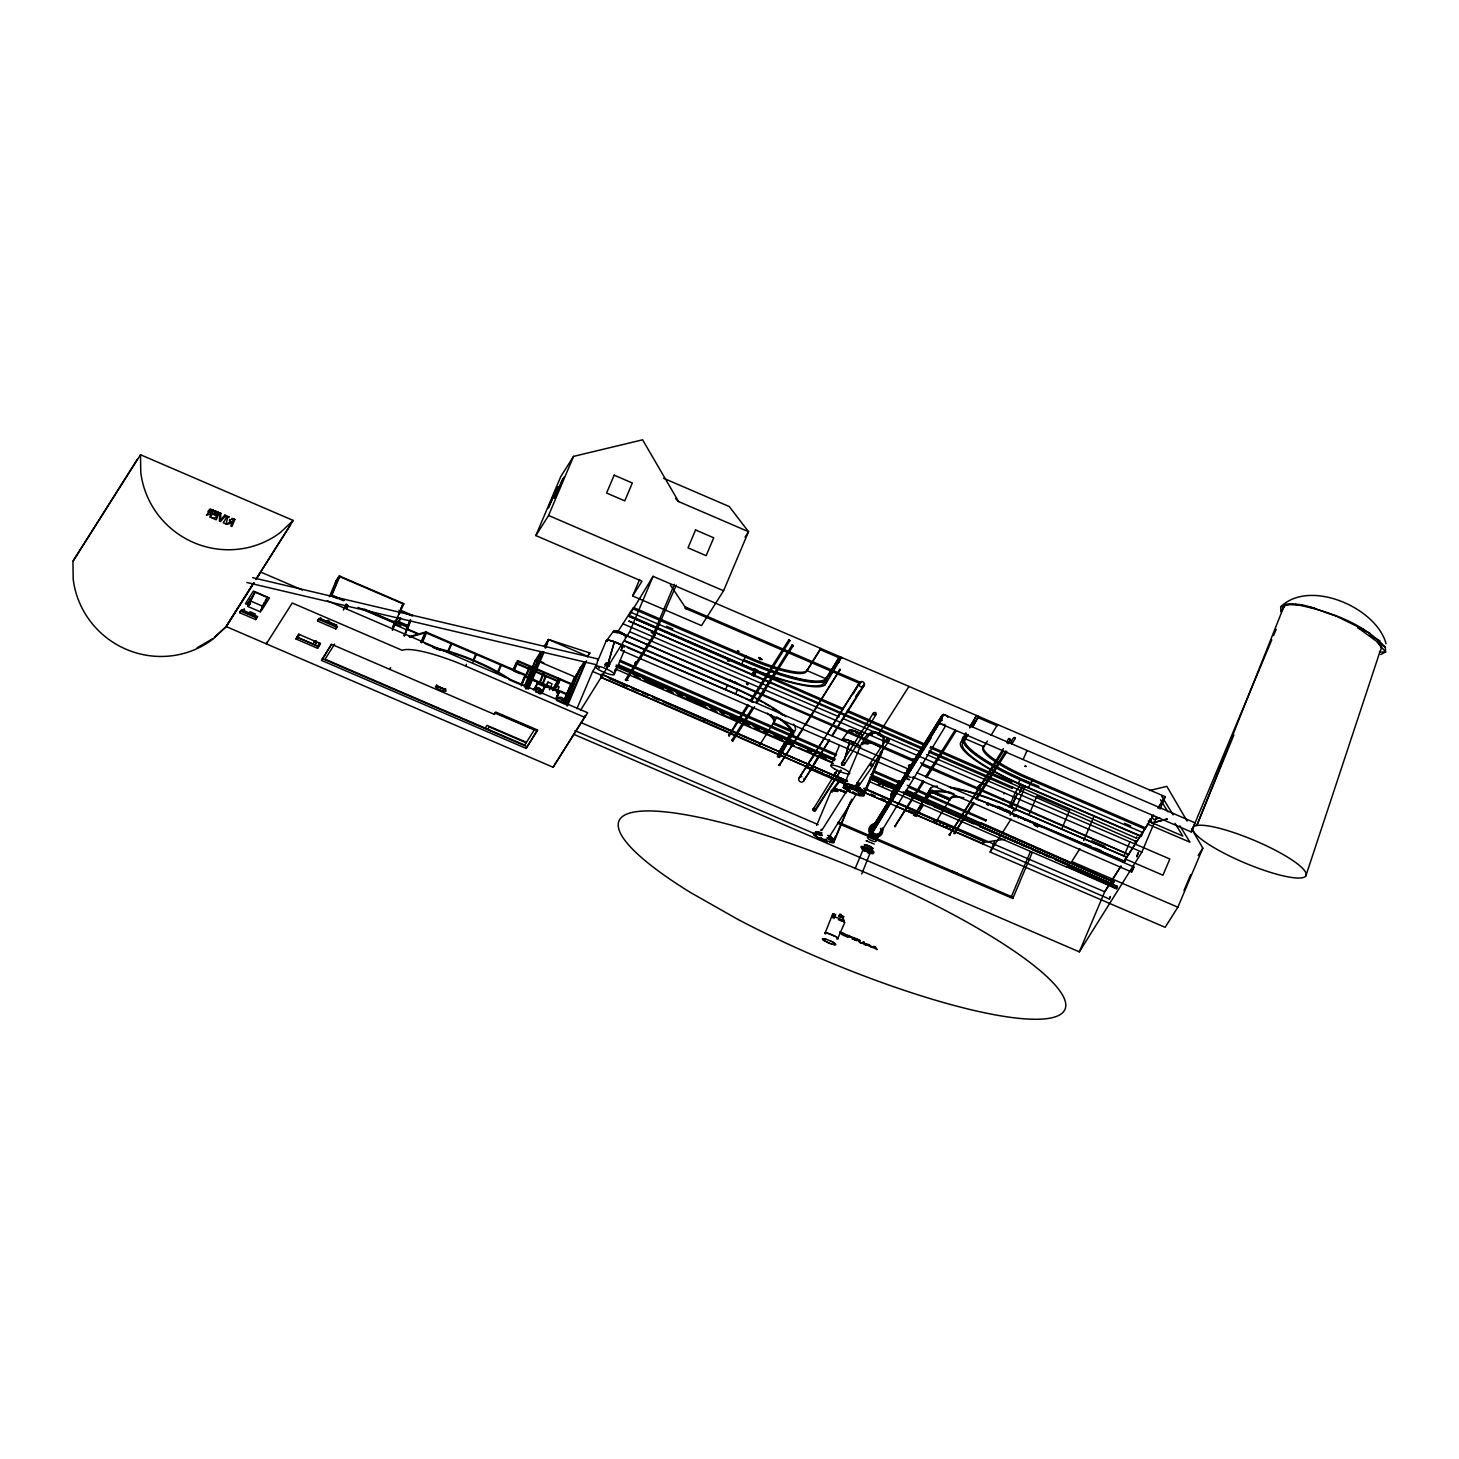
<?xml version="1.0" encoding="UTF-8"?>
<svg xmlns="http://www.w3.org/2000/svg" width="1459" height="1459" viewBox="0 0 1459 1459"><rect width="100%" height="100%" fill="white"/><g stroke="black" fill="none" stroke-linecap="round" stroke-linejoin="round"><path stroke-width="1.5" d="M605.923 664.702L608.367 666.143L608.257 663.152L605.923 665.103L607.236 666.416L608.968 665.815M606.762 663.006L606.178 665.413M608.95 665.158C605.996 662.641 607.327 662.696 608.841 665.541M754.121 673.201C753.209 678.07 753.191 669.207 755.671 671.906M753.829 671.851L755.616 672.763L754.777 674.66L752.917 674.605L753.865 672.617L755.306 674.222M752.114 673.821C756.236 670.338 753.738 675.772 754.722 675.371M812.845 809.854L837.284 770.37M815.526 809.909L815.253 808.906M873.248 765.118L859.296 785.252C852.968 787.112 859.497 778.796 859.296 785.252M939.687 754.905L940.745 754.212M896.428 788.535L897.413 784.358L895.261 789.903L896.446 785.216M896.957 784.778L895.954 789.045M833.8 840.785L834.639 838.834M894.859 789.848L896.173 785.817L895.516 790.45M894.823 789.52L895.388 786.966M896.227 788.061L896.1 786.766M837.995 791.07C836.554 790.267 829.624 788.79 831.958 792.146M837.831 782.535L831.867 790.249L832.524 791.635M829.733 842.427L833.727 842.025L827.271 837.594M867.996 743.981L861.649 743.142L843.539 786.018L849.995 790.979L849.594 791.963L859.698 795.83L863.692 795.994L854.609 789.793L843.338 787.167L849.594 791.963M833.727 842.609L851.855 799.149M861.649 743.142L862.324 744.564M872.208 733.53C867.448 731.688 861.649 741.099 862.907 744.054M862.889 743.47L866.5 743.105M862.816 795.264C866.026 792.055 853.041 788.316 849.867 786.857M870.312 734.515L871.552 734.041M864.111 795.027L882.221 752.133L881.528 750.728M882.969 745.549L883.333 738.728M896.41 785.909L895.99 789.355M953.019 872.227L955.609 872.537M956.557 873.047L958.472 874.616L957.414 873.321M832.487 917.747L832.834 913.863M832.323 914.921L825.064 933.176M837.867 938.338L844.816 922.362C842.828 919.115 833.089 915.833 832.724 917.2L834.347 913.826M833.071 915.377L832.724 917.2M846.056 788.772L843.74 786.091L847.752 786.273M896.738 784.778L895.917 789.811L896.683 785.836M1067.696 865.953L1066.985 867.23L1068.243 864.421L871.059 778.96M1116.646 887.82C1115.314 891.467 1118.761 883.57 1116.81 887.437M943.225 824.408L943.389 825.466M597.479 660.216L598.044 658.976L596.695 664.812L246.808 582.488M892.343 792.529L893.619 790.559L891.175 796.723L891.504 793.185L891.522 796.869L892.178 792.802M891.668 793.441C890.774 802.195 894.44 788.462 893.364 792.365M893.802 791.179L894.075 792.766L894.75 791.672M894.075 792.766L894.203 791.234M635.668 662.532L634.629 664.574L636.16 661.729M756.419 670.848C753.191 667.529 757.02 670.866 755.069 670.411M634.629 664.574L636.562 661.839M892.799 794.097L892.872 792.802M893.2 794.152L893.273 792.857M843.193 921.614L842.919 919.024M843.94 921.979L843.612 919.115M219.926 513.003L219.379 521.155L220.437 521.538L225.871 515.556L224.85 515.118L220.364 520.17L220.893 513.422L219.89 513.076L220.893 513.422M609.205 666.252L605.066 664.356M861.886 848.208L865.917 851.418A5.69 1.222 23.4 0 1 862.707 848.062L870.093 850.378L873.248 852.64L872.081 853.168M893.182 792.383C891.923 795.082 894.294 788.298 892.288 792.273M894.385 790.121L892.89 794.663L891.814 794.517L892.106 792.62L891.796 795.702L892.616 792.109M905.893 773.434L907.006 777.866M939.943 823.66L940.326 823.314M895.242 788.699L895.552 787.349M913.699 761.434L620.713 633.024L916.38 760.996M922.015 765.063L1128.883 854.627L920.538 762.802M896.245 787.441L896.793 786.456M896.209 788.553L898.124 782.553L898.361 785.872L897.759 783.556M898.507 784.942L898.835 781.404L898.908 784.997L897.577 786.437M898.689 781.641L898.616 784.14M960.587 874.853L959.402 875.053M898.78 782.206L898.726 785.289L897.85 783.009L896.902 787.933L897.358 784.833L896.993 786.2M895.297 787.076L895.808 789.994L895.297 787.513M895.571 789.702L895.826 788.042M898.014 785.617C898.306 778.924 896.209 791.27 896.993 786.565M674.368 584.366L653.377 634.045L654.544 635.084L676.246 585.187M898.562 784.833L897.96 785.817L899.054 782.079M892.343 794.353L892.507 792.675M892.306 794.772L892.197 795.775L893.455 790.778M894.476 792.109L894.093 789.1L893.528 789.921M897.96 785.817L898.27 782.717L898.671 785.38M960.952 874.853L959.603 874.634M835.879 778.65L836.919 776.443L847.314 781.003M983.658 842.481L983.074 844.013L983.384 843.138M1109.278 899.018L1110.39 896.519L1109.314 898.999L864.476 792.438M755.233 673.985C753.282 677.633 751.385 671.341 754.96 673.037C756.911 675.955 750.801 676.119 752.953 673.347C757.476 674.204 750.656 675.389 752.169 674.842M891.814 796.413L891.558 793.094M895.862 788.316L895.899 786.146L896.282 786.985M893.966 790.067L893.473 790.377M907.316 772.085L907.917 774.437M892.89 792.018L891.85 795.611L892.343 791.836M893.473 793.021L893.674 791.507M894.075 791.58L892.799 792.912M894.805 790.869L896.501 786.474M895.206 790.924L895.899 786.146M897.066 786.62L898.762 781.532M898.452 785.744L899.054 781.057L898.963 784.906M898.598 785.489L899.473 781.112M752.68 674.55C752.114 671.176 757.677 674.569 753.191 672.599M754.084 672.362L752.917 674.605L754.65 674.477L754.449 672.708L752.789 673.164L754.248 673.274M754.759 675.152L753.884 675.608L755.033 674.879M894.859 790.103L894.987 788.024L869.911 777.264M978.606 787.805C974.886 791.745 981.032 782.188 979.281 786.748L977.895 788.936M978.022 788.681L978.26 787.732M977.421 788.972L979.7 785.526L978.807 787.532M891.394 796.34L891.996 792.383L893.346 792.638M891.34 796.45L891.905 794.717M893.966 791.398L893.674 792.711L894.987 788.699M894.02 790.942L894.732 789.118L894.02 792.146M897.978 786.492L898.306 785.124M898.379 784.668L898.671 782.79M891.504 796.176L892.142 792.164L893.255 792.547M894.13 792.675L894.823 788.553M898.379 782.152L898.124 786.255M898.069 786.346L899.255 781.459M908.683 775.203L621.133 650.295L621.899 648.215L623.358 645.206L908.829 769.221M623.358 645.206L621.133 650.295M879.321 784.541L879.54 783.337L878.245 784.085M912.86 777.009L1131.655 872.044L1133.88 866.974L917.164 772.832M1133.88 866.974L1131.71 872.008M754.668 674.149L753.501 674.915M883.151 745.348L884.428 737.214L879.558 733.895M895.206 788.9L895.534 787.13M895.935 787.185L895.717 788.991L895.717 787.13M897.668 784.942L897.996 783.173M880.051 784.65L880.069 783.611M978.077 787.349L979.791 785.653M979.007 787.185L979.463 785.89L978.715 786.729M977.238 789.246L977.858 787.678M978.187 787.222L979.39 785.234L977.603 788.662M978.807 787.495L979.609 785.69L978.734 787.641M755.415 674.459L754.577 672.325L755.361 673.146M635.249 663.261L636.525 661.985L635.012 664.684L635.595 662.623M635.978 663.17L634.975 663.918M978.478 786.656L978.223 787.878M978.168 788.024L977.986 787.678M979.427 786.036L978.405 787.404M979.299 785.453L978.387 787.094M979.773 785.343L978.661 786.383M755.033 674.295L755.014 673.31M1034.03 824.9L1034.322 823.952M557.539 695.943C557.922 694.648 556.955 697.183 557.812 695.122M636.069 662.039L636.106 661.821M940.836 719.579L939.122 723.117L1023.178 759.61L1191.219 831.904L1192.641 828.238M941.42 718.448L943.554 714.454L1195.122 822.876L1191.219 831.904M209.421 510.814L209.312 512.182M230.34 520.662L230.704 519.641M1018.09 817.842L1019.422 816.821M635.157 663.681L635.413 662.951M835.04 837.867L836.135 835.423L835.223 837.357M865.424 790.286L866.518 787.842L865.825 789.155M953.894 872.683L952.526 872.099M1117.448 886.434L1068.189 864.676M208.218 511.142L209.914 509.136M229.592 519.422L230.157 522.194L229.391 520.535M752.406 673.347C754.194 671.049 752.789 676.155 755.014 674.094M626.549 680.405L625.364 679.894L626.476 680.551L655.292 634.902L653.45 633.99M608.786 665.122L609.953 664.392M732.947 740.862L731.743 740.351L732.856 741.008L754.595 706.685M753.902 673.146C753.519 676.064 754.339 673.784 752.789 673.876M761.634 693.919L763.185 693.554L761.89 693.28M761.981 693.827L764.151 690.982M762.364 694.575L762.565 693.663M763.294 693.171C760.978 693.353 763.458 691.256 764.589 691.092M762.966 693.9L763.641 692.314L762.437 694.484M762.783 692.678L764.024 690.946M762.638 694.01L761.634 693.663L764.461 691.055M792.201 644.878L793.222 645.68L792.201 644.878L755.981 702.071M920.374 748.376L628.738 621.005L922.982 748.084M842.7 709.749L630.616 617.011L631.036 616.172L843.229 708.563M1011.689 781.969L1011.215 783.1L1011.707 781.933L930.605 746.589M928.708 752.005L1012.072 788.298L1012.582 787.112L1135.503 841.168L1135.011 842.299L1135.449 841.205M1136.287 838.086L1136.798 836.937L1136.306 838.123L930.076 747.792M979.81 826.524L980.302 825.338L903.249 791.781M1113.618 882.148L1114.074 881.108L1113.6 882.239L906.221 789.976M908.775 787.349L985.682 820.833L986.102 819.994L907.224 785.252M752.151 673.748L753.355 675.864M621.115 632.276L620.622 633.425M868.889 852.913A7.076 1.532 23.4 0 0 873.248 852.64L869.053 849.959M844.414 760.103L849.959 740.844A9.885 1.97 22.9 0 0 842.171 740.205M844.36 760.175L849.959 740.844A9.885 1.97 22.9 0 1 860.263 746.862M984.004 842.08L984.314 841.205L863.91 788.298M753.118 673.183L753.464 674.842L753.774 672.873M935.693 822.147L936.933 822.219M834.001 840.329L828.274 835.515L830.426 836.718M864.166 793.222L862.962 793.222L864.293 792.93M1305.86 875.874A61.369 12.237 22.9 0 0 1227.092 830.445A61.369 12.237 22.9 0 0 1215.602 848.591A61.369 12.237 22.9 0 0 1305.86 875.874L1380.323 650.586A68.354 13.642 23 0 0 1377.004 641.65L1357.873 627.717L1363.527 629.504L1335.879 615.972C1318.699 610.92 1298.528 598.719 1280.674 606.871L1280.966 611.576L1285.525 604.373L1302.759 605.339M981.141 822.876L980.74 823.77L905.711 791.161M538.736 690.18L540.432 690.472L539.629 692.423M614.914 670.793L615.516 669.553L614.932 670.994M685.311 608.348L685.803 607.218L685.311 608.385L860.391 683.724M806.28 766.249L805.806 767.361L806.298 766.194L822.985 773.361M933.195 821.07L934.344 821.07M982.983 843.557L983.421 842.554L983.019 843.539L895.425 805.933M1023.416 758.826L1027.081 750.583L1026.479 751.659M837.685 823.241L1012.82 898.507L1013.276 897.394L838.196 822.055M1013.257 897.486L1012.911 898.306M1112.98 884.847C1115.314 882.586 1105.794 884.92 1104.609 881.4M833.8 840.731L833.818 840.548M943.626 714.381L939.177 723.044M1293.148 604.008L1286.692 604.482L1283.847 606.67L1196.818 825.502L1233.913 734.862M835.35 836.992L835.66 836.153M704.369 720.418L704.004 721.439L846.475 784.048M984.059 842.007L983.439 843.411M988.746 803.945L988.29 804.985L986.667 804.274M994.637 806.025L993.178 805.532M1005.78 810.857L1010.084 813.21M1010.157 815.271L1010.576 812.937M1014.88 816.584L1015.282 815.599M1017.963 816.146L1016.504 815.672M1028.358 820.815L1026.972 820.213M1034.942 825.648L1035.471 824.371M1036.547 824.7L1038.863 825.375M1037.841 826.505C1038.936 823.988 1037.604 828.274 1036.2 825.794M1039.227 825.539L1042 827.071M755.051 672.271L753.884 671.414L754.996 671.505M820.797 830.372L821.271 829.223M834.676 838.761L834.238 839.654L832.177 837.867M1193.17 827.399L1271.81 639.772M1273.543 635.613L1276.169 629.358M208.254 511.434C208.4 516.413 202.345 515.136 210.99 514.17L209.768 517.033L210.716 517.434L213.725 510.34L210.333 509.173M209.367 510.887L212.449 510.741L210.443 513.094M214.382 511.69L217.938 513.13L214.382 511.69L214.783 510.796L219.233 512.711L216.224 519.805L211.774 517.89C213.634 518.784 220.674 516.668 213.452 514.553L213.853 513.641L217.136 515.063L213.853 513.641M217.081 515.136L217.938 513.13M229.045 516.924L227.786 517.325L226.036 524.018L223.263 522.833L226.875 516.851L225.926 516.522L229.045 516.924L226.273 515.738M230.194 522.121L226.327 524.146L232.127 523.252L230.905 526.115L231.853 526.535L234.863 519.44L231.926 518.328M231.908 519.258L233.586 519.823L232.419 522.541L230.486 521.21M239.714 612.707L240.48 610.883L256.51 617.777L255.744 619.601L239.714 612.707L241.647 609.661L257.659 616.555L255.744 619.601M248.65 602.148L247.702 604.427L250.547 598.701M254.723 592.117L247.921 606.488L255.051 592.19L267.38 597.497L260.249 611.795L247.921 606.488L249.015 602.348L250.547 603.005M260.249 611.795L264.079 602.695M267.125 642.051L266.34 643.875L292.238 603.005L402.155 650.295A63.831 12.73 22.9 0 1 465.676 666.088L584.731 717.317L585.515 715.494L553.107 767.252L226.218 626.604L214.473 637.2M295.995 638.987L298.949 634.318L320.524 643.601L317.57 648.27L295.995 638.987L298.73 634.063M317.551 621.042L318.317 619.218L336.646 627.096L335.862 628.92L317.551 621.042L319.156 618.488L337.485 626.385L335.862 628.92M320.451 617.978L319.685 619.528L320.743 617.85L319.94 619.2L327.327 621.716L327.947 620.33M329.406 596.713L336.354 580.208L339.418 575.977L403.742 603.643L399.164 614.458M317.57 648.27L320.305 643.346M336.3 624.799L335.552 626.349L336.61 624.689M321.527 660.398L331.685 644.367L494.364 714.363L495.805 712.065L537.714 730.084L526.097 748.412L321.527 660.398L331.321 644.331M343.394 610.081L345.856 604.263M346.476 604.537L345.053 607.856L346.968 608.531M344.835 608.202L346.695 604.19M346.275 607.637L347.552 604.883M348.026 605.795L346.677 609.005L347.242 608.038L346.111 608.075M392.872 626.422L395.462 620.312M392.38 629.285L394.915 623.285L358.093 607.436M392.489 630.306L398.015 617.212M400.222 617.668L398.599 621.516L408.064 625.583L410.508 619.82M399.146 621.735L400.769 617.905M406.714 628.099L410.052 620.166M389.863 669.389L390.629 667.584M404.07 635.741L410.07 621.534M404.417 636.015L410.763 621.06M420.903 642.361L424.897 632.914L409.797 637.109M421.377 642.854L425.992 631.948L526.042 675.006L521.447 685.912M422.472 642.434L426.429 633.042L524.966 675.426L520.991 684.818L509.155 679.73M447.895 651.152L451.068 643.638M448.533 651.425L451.706 643.911M465.676 666.088L466.442 664.264M473.318 659.869L475.707 654.234M473.154 662.021L476.327 654.507M632.641 595.965L641.978 581.229L535.854 535.581L560.821 476.491L573.551 456.393L642.598 439.816L678.581 501.568L748.522 531.678L723.573 590.767L701.505 625.601L632.641 595.965L639.626 579.442M535.854 535.581L548.584 515.483L573.551 456.393M497.464 672.49L500.656 664.976M498.103 672.763L501.276 665.249M494.364 714.363L495.13 712.539L537.021 730.558L536.255 732.382M513.039 670.137L516.103 662.86L558.013 680.879L554.165 689.979M513.714 669.663L517.562 660.562L571.782 683.906L563.612 700.429M521.374 684.818L524.438 677.541M529.508 666.544L525.495 676.046L555.368 688.885M526.152 676.319L530.182 666.818M527.684 677.724L530.967 669.955M524.219 686.733L535.562 659.942L540.924 651.48M528.194 677.943L531.477 670.173M524.948 687.043L535.562 659.942L543.733 662.769M525.532 688.739L541.216 651.699M527.137 687.007L541.873 652.155M526.371 688.922L541.964 652.009M527.647 688.83L543.313 651.79M544.973 647.814L548.511 639.48L589.837 652.975L587.485 656.422M528.468 689.013L544.061 652.1M545.794 647.997L548.438 639.626M535.052 688.995L537.331 683.596L545.174 686.97M539.556 682.101L543.569 672.581M540.213 682.374L544.243 672.873M542.164 683.961L545.447 676.192M542.821 684.235L546.104 676.484M542.073 691.694L544.791 686.022L558.906 692.095L556.28 698.314M542.164 692.241L544.791 686.022M542.547 692.204L544.171 688.356M546.177 686.259L548.037 682.101L552.086 683.833L549.459 689.815M545.739 687.554L548.037 682.101M526.097 748.412L537.021 730.558M553.235 689.286L555.095 685.128L559.162 686.879L556.517 692.861M552.797 690.581L555.095 685.128M553.873 688.995L558.45 678.435L560.292 679.237L556.827 687.28M554.584 689.323L554.985 688.356M558.45 680.806L559.016 679.785M556.171 686.988L559.308 679.128L560.165 679.493M556.189 697.767L558.906 692.095M557.247 696.818L558.906 692.879L556.937 695.998M568.481 690.599L570.177 686.605M564.141 701.487L574.609 676.739L576.086 677.377L535.471 660.07M576.797 673.566L564.013 703.84L556.463 700.411M564.998 704.205L580.682 667.164L565.745 704.533M566.694 705.627L584.968 662.441M567.423 705.955L586.573 660.708M576.907 708.746L592.664 671.468L596.275 665.76M595.418 666.398L596.147 664.684M598.154 659.96L606.397 640.446M607.546 663.973L608.075 662.751M655.985 627.826L628.847 616.172L653.085 576.323L1165.267 796.705L1160.069 809.016M828.183 678.307L826.979 680.168A77.254 15.392 22.9 0 1 743.598 659.815L753.774 663.736A75.193 14.991 22.9 0 0 825.101 679.329L826.286 677.487L825.776 678.727L806.955 670.593L820.213 649.656L839.053 657.754L824.59 680.569A75.193 14.991 22.9 0 1 753.245 664.976L630.616 612.215L633.352 607.473L754.613 659.65A54.621 10.888 22.9 0 0 806.444 670.976M580.481 710.405L629.686 631.711L653.085 576.323M614.203 674.477A10.231 2.043 22.9 0 0 601.072 666.909A10.231 2.043 22.9 0 0 599.157 669.936A10.231 2.043 22.9 0 0 614.203 674.477L624.324 650.532M725.506 689.706L727.512 684.946M732.509 681.298L729.81 680.551M732.144 681.608L730.193 680.131M731.141 680.551L731.616 680.988M731.725 680.824L732.327 681.116M732.29 681.517L730.029 680.076M733.585 681.608L738.436 684.125M733.841 682.32L735.099 682.94M735.737 682.52L732.819 681.973L734.88 682.192M746.023 655.966L743.288 660.69M739.075 684.399L736.43 683.286M737.488 683.523L738.236 683.852M743.488 697.694A77.254 15.392 22.9 0 0 735.61 694.046L737.616 689.286L625.309 640.957M758.862 657.553L762.163 659.614L758.753 657.535M752.789 672.672L755.142 673.091L754.631 672.289M753.501 671.906L755.251 673.018M753.975 672.325L754.668 673.912M754.96 671.304L756.072 671.45M759.975 659.833L760.54 658.483L758.826 657.608M754.668 672.599L754.777 673.474M806.936 670.611L820.724 648.453L820.213 649.656M793.477 724.175A77.254 15.392 22.9 0 1 794.298 731.561L779.398 757.44L777.501 756.619L778.851 753.446M779.398 757.44L780.729 754.267M826.286 677.487L823.095 684.107A75.193 14.991 22.9 0 1 751.75 668.514L628.847 616.172M743.598 659.815L741.573 664.574A77.254 15.392 22.9 0 0 824.955 684.946L826.979 680.168M827.508 679.894L824.955 684.946M834.201 668.787L841.442 657.371L826.159 683.104L824.28 682.265L839.563 656.55M830.955 765.483L839.399 745.531M816.602 825.429L831.265 790.723M843.32 787.422L845.563 785.89L855.448 788.991M843.375 787.714L844.305 785.89M844.013 788.48L844.396 787.477L847.661 789.738L847.26 790.723M845.144 786.875L845.563 785.89C852.129 787.568 860.172 789.593 864.385 795.027C863.983 796.176 861.831 790.304 857.819 790.121M845.345 789.538L845.764 788.553M846.986 787.203L847.405 786.219M849.284 787.824L849.703 786.857M851.874 788.717L852.293 787.732M852.676 793.477L852.822 793.112A2.681 2.571 64.8 0 0 854.81 793.204L854.883 794.28M854.5 789.757L854.919 788.772M854.609 789.793L855.029 788.827M836.937 833.6L850.488 801.538M855.521 790.213L855.941 789.228M865.534 789.1L869.856 778.887M871.57 774.802L876.75 762.565M879.339 756.437L881.072 752.352M867.321 786.018L882.567 749.306M833.964 918.641L835.733 914.465M855.102 868.634L863.017 849.886L870.257 852.548L861.74 873.959M840.968 933.122L841.898 933.961L842.463 932.939M843.503 933.195L842.518 934.891L841.715 934.107M849.029 935.566L848.026 937.262L843.813 934.818M844.56 933.632L844.214 934.8L847.588 936.04M843.557 935.347L847.168 936.696L847.971 935.31M849.867 935.93L849.412 937.043L853.096 937.517M854.135 937.772L853.15 939.468L852.348 938.684M857.327 940.654L854.555 939.468M858.093 939.468L855.321 938.265M854.409 939.833L855.466 939.851M856.141 938.794L855.321 940.216M857.09 939.213L856.269 940.636M864.33 942.149C863.837 945.177 856.743 942.204 859.169 939.924M863.381 941.748C863.272 944.52 857.673 942.186 860.117 940.344M937.426 786.146A77.254 15.392 22.9 0 0 930.806 787.951L914.301 815.563L927.577 794.608M868.999 944.575L871.041 946.307L864.33 944.046M953.931 793.623A75.193 14.991 22.9 0 0 930.66 793.55L929.474 795.392L927.577 794.59L929.602 789.811L950.32 798.73L951.341 797.143A54.621 10.888 22.9 0 1 956.028 795.866M927.577 794.59L930.806 787.951M864.056 944.575L866.482 944.757M931.48 790.632L925.845 801.137M877.023 949.298L871.041 946.727M873.284 947.019L874.78 946.873M870.877 947.092L874.288 946.435M1143.309 831.375L1141.066 836.518L1018.291 783.665A77.254 15.392 22.9 0 1 961.609 741.373L965.967 732.783M876.859 949.663L875.455 946.927M875.491 947.967L874.634 947.238M1141.285 836.171L1018.656 783.374A75.193 14.991 22.9 0 1 962.338 744.054L967.408 734.844M969.816 727.95L976.509 715.512L969.487 727.02M972.879 726.837L978.405 716.314M972.241 727.239L978.788 716.478M1018.291 783.665L1020.297 778.887A77.254 15.392 22.9 0 1 964.454 743.999M1191.584 828.821L1202.836 848.117L1177.869 907.206L1165.139 927.322L990.15 852.038L994.454 841.843M1009.081 807.21L1015.117 792.948L1020.899 783.811M1010.813 807.356L1017.142 794.043L1011.269 807.939M1022.814 784.741L1019.458 792.693L1022.96 787.167M996.059 806.754A75.193 14.991 22.9 0 1 1001.986 809.143L1124.889 861.485L1011.962 813.429L1014.187 808.304A77.254 15.392 22.9 0 0 949.171 787.021M1014.826 811.003L1025.294 786.219M1028.394 788.006L1030.619 782.899L1020.662 778.595A75.193 14.991 22.9 0 1 964.363 739.275M1032.881 779.398L1145.534 827.873L1145.023 829.077L1023.744 776.918A54.621 10.888 22.9 0 1 982.837 748.358L984.351 745.531L983.348 747.136A54.621 10.888 22.9 0 0 1024.254 775.696L1032.844 779.398L1030.109 784.121L1032.37 780.62M1029.033 814.633L1036.911 795.976L1069.721 810.092L1061.842 828.748M1011.251 896.957L1013.13 897.704L1011.251 896.957L1030.163 852.202M1032.06 852.968L1012.965 898.087M1083.69 840.621L1094.159 815.836M573.569 734.224L1079.332 951.852L1104.7 891.796L1120.913 866.208L1104.7 891.796L937.061 819.666M1123.959 856.032L1129.941 841.843M1124.433 860.646L1123.922 861.868L1143.09 831.721L1141.066 836.518M1124.688 861.831L1126.913 856.707M1079.332 951.852L1141.868 852.111L1156.586 817.222M1183.979 890.519L1190.69 874.634M793.039 730.12L791.89 731.98L773.051 723.883L774.565 721.056A54.621 10.888 22.9 0 0 770.954 714.673M864.457 792.766L864.913 791.544M950.247 870.914L951.633 871.151M952.727 871.37L951.87 871.716L952.928 871.388M955.481 872.518L954.35 872.883M957.341 873.284L956.356 873.74M883.972 785.252L882.567 785.945L883.771 785.343M887.473 786.82L885.996 786.164M864.603 792.273L864.932 791.343M630.562 617.303L630.999 616.227M1113.746 882.002L980.74 823.606L1113.874 881.71L981.123 822.767M1137.509 854.354C1140.974 847.205 1134.154 861.886 1137.637 854.773M933.632 821.253L934.161 821.344M704.496 720.089L705.098 718.959L601.929 674.386L601.236 675.645M605.74 663.17L605.084 664.429M1067.55 865.698L1068.243 864.421M601.382 675.918L600.689 677.177L846.348 784.176M1113.071 884.811L1104.7 881.054M1194.538 823.97L1195.122 822.876M836.062 778.577L846.129 783.665M1050.662 857.381L979.828 826.469L980.266 825.393M986.156 819.703L985.7 820.833M1003.938 793.988L1004.54 792.948M984.059 841.642L863.837 788.462M810.73 769.477L818.317 756.036M853.369 693.864L860.026 682.064L799.806 777.155M1012.108 788.243L1012.601 787.149L929.237 750.82M604.792 666.362L606.689 663.134M607.291 667.438L609.187 664.21M1280.966 611.576L1283.847 606.67M606.178 664.392L607.254 663.59M606.616 665.979L609.06 665.176M736.977 721.676L728.825 735.974L748.85 705.372M729.591 735.792L728.679 734.88M788.863 639.844L789.775 640.756L788.863 639.844L750.218 700.776M805.313 725.451L840.22 669.262L779.051 765.592L802.906 729.263M779.963 765.501L779.051 764.589M839.308 669.353L840.329 670.155M814.779 808.322C809.727 808.012 815.782 814.158 815.599 809.161M873.594 712.776C873.084 718.831 879.376 710.843 873.594 712.776L841.752 763.057M871.935 763.787L870.221 765.063L871.534 766.777L889.078 740.807L888.805 738.673L886.653 738.911L856.871 783.355C855.156 786.748 861.102 785.544 858.676 782.918M856.834 783.757L857.91 782.954M886.653 738.911L886.944 741.044L889.078 740.807M923.109 780.62L894.677 826.688L924.204 781.477M895.644 826.578L894.549 825.721M954.97 730.339L955.882 731.269L954.97 730.339L925.48 776.863M926.593 777.72L955.882 731.269M1003.409 748.649L949.262 835.259L1003.227 751.367M950.156 835.168L949.134 834.366M973.317 802.322L954.113 833.709L974.338 803.125M1009.446 739.129C1012.127 742.886 1008.789 733.239 1007.038 742.941M955.025 833.6L954.113 832.688M1014.352 737.524C1016.467 740.06 1014.315 733.22 1010.722 743.233M737.944 690.49L738.965 690.362M754.248 675.462L752.789 674.933M931.426 737.452L872.19 830.992L940.398 721.33L872.756 832.141L940.398 721.33L942.313 720.272A6.73 3.629 43.9 0 1 942.569 714.983L944.921 714.928A4.924 4.833 88.2 0 1 947.858 717.208M881.218 831.794L945.56 725.962M631.09 611.047L617.139 632.841M780.693 749.944L784.194 744.181M777.501 756.619L791.544 733.658A75.193 14.991 22.9 0 0 776.662 716.898M787.258 743.087L781.404 752.68L808.578 764.37M968.192 734.515L963.505 742.193L961.609 741.373L966.296 733.713M971.603 725.506L973.937 721.676M989.311 803.854L987.086 802.888M1013.622 816.055L1013.677 814.76L1015.045 814.888M1015.92 815.417L1013.604 814.87M1020.789 817.532L1018.674 816.967M1021.063 817.97L1024.565 819.101M1036.109 824.189L1034.449 823.551M872.446 827.289L941.383 716.442L907.881 770.388M873.175 826.268L893.51 793.514M895.662 789.994L905.474 774.237M773.051 723.883L774.054 722.278A54.621 10.888 22.9 0 0 767.288 713.123M897.686 783.957L897.413 787.386M891.814 794.517L893.017 794.48L891.741 794.954M804.219 779.781L811.441 768.273M813.848 764.443L818.681 756.783M821.089 752.953L829.514 739.531M831.922 735.701L864.457 683.961L861.922 687.536M253.975 582.597L226.218 626.604L253.592 583.363M256.383 578.767L290.56 524.839M256.073 579.059L293.186 520.444L140.52 454.752L72.95 561.46L73.187 579.095A87.303 85.497 32.3 0 0 126.076 649.255A87.303 85.497 32.3 0 0 212.85 639.17L225.616 627.151L253.629 582.907M212.449 510.741L211.464 510.395M213.725 510.34L211.847 509.61M214.728 510.869L219.233 512.711M224.814 515.191L225.817 515.629M233.586 519.823L232.601 519.495M234.826 519.513L232.984 518.711M255.982 579.606L260.742 572.092L302.378 590.001M244.036 608.987L242.559 611.339L254.869 616.646M243.142 611.43L244.474 609.315M247.519 604.099L255.051 592.19M249.781 602.676L248.194 603.643M249.726 604.318L248.687 602.859M265.191 600.962L267.38 597.497M261.471 610.555L269.441 597.953L253.428 591.059L245.44 603.661L249.453 605.376M299.478 634.446L297.636 637.364L317.643 645.972L319.503 643.054M335.442 582.433L339.418 575.977L331.229 595.363L343.686 600.707M334.64 644.076L325.065 659.194L524.693 745.075L534.268 729.956L494.838 712.995M401.827 606.67L403.742 603.643L401.699 606.47M400.696 608.658L403.468 604.263M392.945 626.987L395.717 622.61M393.456 626.513L395.553 623.029L362.361 608.75M406.404 630.27L408.447 626.513L396.137 621.206M404.344 635.157L405.876 632.549M485.263 728.114L486.996 725.36L526.444 742.339M487.725 729.172L489.184 726.892L526.152 742.795M524.2 678.18L526.042 675.006M544.207 646.301L548.511 639.48L588.305 656.605M533.392 689.833L537.331 683.596M558.45 678.435L557.94 679.237L559.909 679.912M554.621 686.241L558.013 680.879M559.308 679.128L559.709 680.204L560.292 679.237M557.867 682.32L558.651 682.903M577.983 671.687L583.91 662.331M587.466 656.714L589.837 652.975M575.265 677.195L585.004 661.821M569.411 687.645L571.782 683.906M553.107 767.252L587.649 712.74L327.363 600.761M625.455 679.766L653.96 634.592M745.057 537.149L748.522 531.678L729.281 506.547L663.553 478.26M730.467 680.897L730.977 680.915M739.385 717.883L747.81 704.569M751.257 701.578L789.775 640.756M731.834 740.205L742.704 723.044M745.111 719.232L752.352 707.797M762.82 692.606L762.437 692.423M764.151 692.022L763.276 691.074M757.002 702.873L793.222 645.68M759.792 744.819L776.662 717.792M779.726 712.922L777.41 711.299M780.346 749.798L783.957 744.09M778.614 752.935L792.401 730.758L787.586 738.363L792.401 730.758L790.395 735.518L792.273 736.339A77.254 15.392 22.9 0 0 779.708 718.32M829.387 676.392L831.794 672.599M803.672 781.076L828.967 741.136M832.578 735.427L863.892 685.967A2.772 2.717 32.3 0 0 862.068 681.554A2.772 2.717 32.3 0 0 859.15 685.256A2.772 2.717 32.3 0 0 863.892 685.967M835.46 772.978L834.165 774.583L835.533 772.923M835.952 772.23L834.293 774.455L835.825 772.449C833.581 775.221 835.971 773.142 835.15 773.015M835.405 773.744L835.606 773.416M843.74 762.327C837.849 762.2 846.019 767.999 844.141 762.455M840.785 770.224L814.359 811.04M876.02 714.673L843.904 765.282M815.399 810.657L840.931 770.334M877.224 733.968L880.269 733.731L883.37 736.85M877.862 734.825L878.701 733.476L881.874 735.573L880.434 735.901M821.672 830.554L846.785 790.906M830.426 835.059L856.743 793.514M915.121 793.568L913.37 795.246C917 790.249 913.936 795.739 914.136 794.462M914.902 793.204L913.662 794.827M914.629 793.441L913.753 795.392M913.972 795.046L914.556 794.644M915.304 793.386L914.957 793.988M920.118 808.979L922.544 805.167M927.359 797.544L930.97 791.836L949.809 799.951L950.83 798.365A54.621 10.888 22.9 0 1 963.815 797.708M841.569 934.471L842.299 933.304M923.438 804.949L916.197 816.365L913.535 815.107M844.396 934.015L848.864 935.93M847.168 936.696L847.807 935.675M849.722 936.295L853.989 938.137M852.202 939.049L852.931 937.882M987.451 741.044L983.822 746.753L965.001 738.655L963.834 740.515A75.193 14.991 22.9 0 0 1020.151 779.836L1142.798 832.578L1151.99 817.66M991.062 735.336L997.609 724.576L997.099 725.816L978.26 717.719M1008.06 743.743L1010.467 739.932M975.724 798.511L1005.889 750.856M976.746 799.313L1006.929 751.659M1011.744 744.035L1015.373 738.327M1024.947 766.249L1026.261 766.486L1025.075 766.03M1030.401 783.246L1020.297 778.887M990.15 852.038L1011.069 819.028M1079.915 848.664L1071.745 861.558L1177.869 907.206M1158.027 808.14L1165.267 796.705L1158.264 807.702M1198.204 855.43L1202.836 848.117M73.151 560.748L137.511 458.983M799.295 777.647L824.426 737.962M826.834 734.187L859.169 683.159M1123.357 862.488L1153.595 815.016M878.683 733.877L908.975 686.441M807.465 669.389L805.915 672.216A54.621 10.888 22.9 0 1 754.084 660.872L632.823 608.713M932.155 790.012L930.97 791.854L949.791 799.97L950.32 798.73L936.55 820.888L917.711 812.772M753.592 672.07L755.415 672.563M1013.823 815.472L1014.899 815.289M869.965 833.107L870.293 832.323A4.724 4.213 24.1 0 1 873.139 828.001M817.405 750.874L805.806 767.361L845.399 784.413M855.631 696.508L859.406 691.128M946.161 826.432L947.766 826.724M950.575 827.563L949.7 828.128M335.588 582.013L339.874 576.159M606.616 640.537L613.528 631.163M842.135 739.622L849.065 730.248M866.664 738.254L871.716 731.743L877.607 733.056M833.983 788.972L838.597 782.717M880.105 783.574L879.467 784.413L878.737 782.991M834.256 774.547L834.913 773.489M835.369 773.799L834.53 774.802L835.022 773.598M834.42 774.911L835.132 773.27M913.772 794.681L914.483 793.751M686.077 608.731L687.098 608.056L686.149 608.658L670.374 585.023M1280.674 606.871C1309.617 578.384 1376.658 607.728 1386.05 643.747M834.584 774.218L835.314 773.124M834.621 774.018L835.971 772.96M608.512 665.76L606.142 664.739M856.871 783.355L858.22 782.845M915.431 793.222L913.279 795.41L914.811 794.207M293.186 520.444L280.42 532.462A87.303 85.497 32.3 0 1 193.646 542.547A87.303 85.497 32.3 0 1 140.775 472.388L140.52 454.752M623.267 686.168L624.233 686.496M853.26 742.813L853.241 743.725M863.09 847.898L865.132 848.208L862.707 848.062A5.69 1.222 23.4 0 1 871.424 851.655L872.172 852.457L862.889 847.588A4.195 0.948 23.9 0 0 863.035 848.81L872.026 853.296L869.546 851.637A13.678 2.116 28.2 0 0 866.227 849.849L863.436 848.664L867.047 850.871M867.831 849.959L866.154 851.308A4.45 0.967 23.4 0 1 863.6 848.664A4.45 0.967 23.4 0 1 870.421 851.472A4.45 0.967 23.4 0 1 867.758 851.965M815.8 831.958L821.581 832.815L815.253 832.25M754.394 674.678L755.087 673.839L752.844 673.292M832.524 914.41L833.472 913.717M755.142 670.429L756.127 670.429M755.817 669.407L756.765 670.064L754.631 669.444M839.636 932.429L843.357 933.559M197.056 647.814L212.795 638.714M863.783 741.865L871.917 743.014L880.671 747.409M884.428 737.652L883.114 737.944M840.895 779.58L846.585 780.383M1033.793 823.733L1035.27 823.66M608.585 665.796L606.306 664.666M822.347 835.46C803.307 829.332 820.688 840.603 827.6 841.825M616.355 632.367L619.929 632.513M1380.743 654.507L1385.594 652.009L1385.321 647.304C1362.359 622.373 1327.562 610.81 1295.045 604.318M839.29 914.994L840.803 915.176M839.053 915.577L840.11 915.687M838.961 916.325L840.493 916.617M839.272 916.453L841.369 917.073M835.077 944.666L834.949 943.572M754.65 670.1L756.765 670.064M756.455 670.356L754.285 669.389M871.151 851.327L871.588 851.6A5.69 1.222 23.4 0 1 867.959 852.275M862.251 742.686L868.379 743.488M882.221 752.133L880.16 752.352M843.539 786.018L845.6 785.817M813.921 833.472L814.213 835.278L819.849 838.706M853.26 742.449L854.208 742.54M866.172 945.177L864.877 943.462L869.929 945.997L865.698 944.028L868.214 944.411M409.213 636.616L425.992 631.948M1159.832 817.97L1153.668 819.557L1151.552 816.092M1149.583 790.504L1166.853 786.365L1187.097 821.107M1004.667 839.29L982.089 842.645M865.752 848.591L868.123 849.74M910.471 765.373L909.504 765.501L910.617 766.03M1029.343 821.563L1030.346 821.545M1024.637 819.575L1025.44 819.32M1024.273 819.703L1025.641 820.195M874.616 732.454L876.658 732.746M847.314 784.34C853.442 782.863 879.321 801.155 856.269 786.857C828.092 778.705 865.26 787.422 864.53 792.711M834.584 788.626L846.53 792.091M816.931 831.922L821.982 832.998M862.524 793.167L863.764 793.112M910.854 766.157L909.577 766.176A4.851 0.985 22.3 0 1 911.93 765.537M910.416 767.781L909.267 767.817L909.887 768.565M616.719 631.984L618.616 632.568M852.129 731.324L854.153 731.652M1379.375 652.064L1385.594 652.009L1377.004 641.65L1385.321 647.304M762.054 693.007L763.404 693.207L762.473 692.843M753.61 673.766L754.321 674.441M839.782 914.136L841.15 914.392M832.359 916.653L834.329 916.89L831.977 916.836M826.268 933.012L824.736 933.031L825.283 933.979M836.718 938.866L838.268 938.848L837.393 937.809M727.403 661L729.591 661.073M831.977 790.45L836.116 790.687M814.086 833.417L817.387 833.855M831.922 842.883L833.946 842.117L827.672 837.794M753.956 672.453L754.996 673.091M857.217 786.292L855.211 785.635M870.895 853.369L869.126 853.15M871.333 848.719L872.956 848.336L864.33 844.852L869.236 845.91L872.974 848.664L871.424 848.737M1003.081 809.891L1004.74 811.022M763.604 691.694L763.586 691.037M866.154 740.971L870.148 741.956M866.628 741.263L868.214 741.482M858.348 734.315C862.305 734.351 852.913 729.172 851.892 731.688M540.249 690.654C544.827 690.362 531.076 685.748 537.167 689.487M838.305 919.608L842.044 921.304M825.995 932.848L828.876 933.632M823.551 938.629L826.432 939.414M824.992 939.012L822.292 938.812L823.15 939.851M831.685 944.028L835.825 944.63L834.074 942.915M833.344 944.575L834.566 944.794M833.326 790.523L837.612 791.562M834.329 916.89L832.287 916.288L833.162 916.671M763.331 692.277L763.695 692.496M864.038 850.451L861.375 847.697A7.058 1.514 23.4 0 1 868.105 848.19A7.058 1.514 23.4 0 1 873.175 852.676M252.662 577.673L598.044 658.976M1308.285 606.743L1314.887 608.33M756.273 670.137L754.686 669.334L756.473 669.863M875.546 732.929L870.695 733.239L871.917 734.734M868.196 742.266L870.038 742.722M843.867 780.182L846.585 780.966M867.485 840.949L866.081 840.785L874.269 844.032M915.322 758.862L912.823 759.136M858.384 794.389L859.916 794.808L857.965 794.243M827.217 933.085L835.496 936.423M763.057 691.438L764.407 691.602M607.619 663.59L608.786 664.775M562.08 700.192L564.432 700.448L558.323 698.15M839.654 932.064L841.515 932.775M854.883 785.453L857.363 786.492M869.911 741.737L880.689 746.734M846.986 780.054L842.098 779.744M839.764 789.538L846.311 792.146M839.654 790.304L845.91 792.784M315.728 640.866L314.652 640.702L316.658 641.303M867.321 852.603L868.269 852.913M851.035 786.492L853.114 787.203M821.909 835.314L813.155 833.6L819.447 838.506M329.315 622.336L334.731 624.215M840.566 915.76L843.63 917.164M826.286 939.286L831.502 941.383M826.615 942.058L831.812 944.155M535.8 691.858L537.386 692.46M851.126 786.492L853.223 787.222L851.363 786.565M819.484 834.439L822.165 835.387M762.546 692.478L763.622 692.861M906.148 772.541L906.294 772.595A4.851 4.76 34.4 0 0 911.2 777.355M878.847 733.056L873.594 731.543L872.865 732.692M876.968 732.801L878.701 733.476M876.968 733.403L883.352 737.561M877.351 733.658L878.336 734.059M737.452 650.55L739.075 651.352M854.81 793.112L855.795 793.514M841.46 915.413L843.867 916.58M830.426 934.107L836.791 937.207M830.116 943.554L823.77 940.453M822.055 839.727L834.001 842.609L827.435 837.703M548.584 515.483L723.573 590.767M840.238 657.225L842.117 658.027M837.539 661.346L839.417 662.149M974.503 720.272L976.399 721.093M685.931 607.254L860.919 682.538M963.633 736.613L965.511 737.433L963.633 736.613A77.254 15.392 22.9 0 0 962.739 740.971M961.609 741.373L963.505 742.193M1147.376 823.952L1189.96 842.19L1179.875 825.794M666.562 626.294L672.854 628.938M1032.735 783.793L1038.99 786.492M1124.451 823.259L1130.707 825.958M660.161 629.613L678.946 637.692M683.122 639.48L689.396 642.161M693.572 643.966L722.789 656.514M726.965 658.301L733.22 661M622.938 623.795L839.18 716.88M843.338 718.667L920.355 751.823M926.611 754.522L1169.826 858.986L1162.969 875.199L1125.09 858.913M629.686 631.711L1141.868 852.111M1091.806 840.749L1105.047 846.457M625.09 641.322L737.251 689.578A75.193 14.991 22.9 0 1 752.352 696.764M1014.078 808.487L1126.658 857.144L1004.011 804.383A75.193 14.991 22.9 0 0 967.773 791.726M1004.886 809.198L1010.029 811.423M1084.803 843.594L1091.058 846.275M1095.235 848.08L1101.49 850.761M627.406 647.541L735.61 694.046M1003.792 810.055L1011.233 813.393M773.58 722.661L794.298 731.561M592.664 671.468L603.005 675.918M609.224 678.599L627.844 686.605M631.984 688.393L638.203 691.055M642.343 692.843L648.544 695.505M652.684 697.293L658.884 699.973M663.024 701.743L760.303 743.598M812.754 766.176L844.123 779.671M866.865 789.447L891.595 800.097M897.777 802.76L916.343 810.748M827.162 775.148L831.32 776.954M837.575 779.635L845.91 783.228M870.932 793.988L875.09 795.775M881.345 798.474L885.522 800.262M908.446 810.128L914.702 812.809M864.166 792.474L887.09 802.341M400.733 610.3L413.061 615.607M398.854 610.263L412.131 615.972M516.468 663.717L557.137 681.225M558.943 682.447L556.791 682.101L558.724 682.794M519.732 673.566L513.969 671.085L517.981 661.584L570.779 684.289L566.767 693.791L556.025 689.177M525.459 676.867L567.186 694.794M524.875 676.739L554.803 689.615M393.675 621.297L408.046 627.479M344.16 600.378L331.904 595.09L339.692 576.633L403.085 603.898L395.28 622.373L364.622 609.169M331.503 596.001L337.631 598.646M394.678 623.504L400.842 626.148M407.006 628.811L419.535 634.209M408.702 630.124L416.855 633.625M394.277 624.47L406.587 629.777M345.327 607.4L347.187 608.202M424.514 643.31L440.946 650.386M535.471 691.384L541.198 693.846M580.864 722.533L818.171 824.627M327.837 620.494L329.716 621.315M320.141 618.47L334.02 624.434M574.937 730.612L814.286 833.581M251.222 601.29L263.55 606.579M248.851 602.603L250.383 603.26M248.522 603.132L250.054 603.789M248.085 603.497L249.89 604.044M249.963 611.668L255.434 614.038M296.761 637.182L318.336 646.446M322.311 658.593L526.863 746.607M859.023 940.307L859.971 940.708M863.236 942.113L864.184 942.514M874.123 946.8L875.309 947.31M841.989 933.796L839.654 932.593M962.666 738.965L964.545 739.768M651.206 632.586L653.085 633.407M986.722 804.164L988.363 804.876M1036.273 825.685L1037.914 826.396M1036.109 826.086L1037.75 826.797M616.683 666.143L834.603 760.613M615.424 668.952L833.363 763.404M869.801 781.75L1066.985 867.23M847.387 710.369L926.447 744.783M846.858 711.554L923.839 745.075M872.5 734.771L869.418 733.421L869.892 734.406M620.367 660.343L836.554 754.467M873.959 770.771L900.987 782.535M619.838 661.529L836.025 755.671M873.43 771.957L900.458 783.72M618.78 664.793L835.405 759.136M870.822 774.547L895.808 785.434M616.172 665.067L832.797 759.409M872.373 776.644L897.376 787.532M615.789 666.599L628.282 672.034M632.458 673.839L638.695 676.575M642.872 678.38L672.034 691.092M676.192 692.897L682.447 695.615M686.605 697.438L705.354 705.591M709.53 707.414L715.767 710.132M719.944 711.956L724.102 713.761M730.357 716.478L749.105 724.649M753.263 726.454L759.519 729.19M763.677 730.995L767.853 732.819M774.091 735.537L782.425 739.166M786.602 740.971L792.839 743.689M807.429 750.054L811.587 751.859M819.922 755.488L826.177 758.206M634.008 675.936L640.264 678.654M644.422 680.478L663.17 688.648M667.328 690.454L673.584 693.171M677.742 694.995L706.904 707.688M711.08 709.512L717.336 712.229M721.494 714.035L740.242 722.205M744.4 724.029L750.656 726.746M754.814 728.552L794.389 745.786M798.565 747.61L831.885 762.127M871.461 779.361L894.385 789.337M904.799 793.878L929.784 804.748M933.961 806.572L973.536 823.806M836.864 776.607L847.241 781.167M946.453 826.286L947.693 826.906M1113.272 884.373L980.029 825.885L1113.217 884.519M1054.784 859.114L1100.597 879.321M979.791 826.487L1017.27 842.937M1021.409 844.816L1025.604 846.603M1031.787 849.357L1040.158 853.004M1044.316 854.828L1050.553 857.564M1054.729 859.406L1073.441 867.631M1079.678 870.366L1085.915 873.12M1094.214 876.713L1100.451 879.467M1067.86 865.005L1096.603 877.698M1100.706 879.503L1117.12 886.762M1067.368 866.646L1116.627 888.385M1067.04 866.974L1116.299 888.713M755.798 669.9L754.996 669.717M856.159 785.945L855.667 785.361M868.926 850.068L870.002 850.706M842.19 917.237L839.6 916.197M1357.873 627.717L1369.946 633.261M856.086 732.363L857.892 733.275M856.068 732.91L857.017 733.348M614.02 632.148A7.167 1.423 22.9 0 1 620.877 632.768L622.738 633.808M620.549 633.297L621.498 633.735M878.209 734.369L879.157 734.807M874.525 743.561L876.695 744.564M846.402 792.675L837.01 789.264L833.399 790.085M755.835 669.645L756.783 670.228M850.232 791.125L848.208 790.067L849.813 790.924M831.375 941.402L833.053 942.204M827.873 835.314L834.147 840.293M329.205 622.519L335.789 626.02M1369.18 635.103L1379.922 640.848M209.348 512.109L210.479 513.021M842.445 765.245L841.46 764.169L842.044 765.191M832.852 942.167L834.347 942.988M825.265 941.256L822.84 939.76M864.512 851.308L863.017 849.886M538.863 693.207L539.794 693.882M830.116 835.788L831.156 836.463M772.012 707.743L782.735 715.165M831.138 839.034L831.94 839.709L830.736 838.706M836.518 937.134L837.703 937.9M858.603 733.713L859.387 734.679M675.481 498.467L678.581 501.568M871.771 833.727L873.704 835.241L872.154 834.129M867.193 847.934L869.728 850.962M939.541 722.187L940.289 723.172A4.924 4.833 88.2 0 0 944.976 724.43M871.734 733.056L871.278 731.999M1161.765 796.359L1173.127 814.851M1160.489 799.751L1167.948 811.861M1175.006 823.332L1182.811 836.025L1148.215 821.125L1152.409 822.931L1167.382 819.01L1152.282 822.876L1149.82 818.9M858.786 783.264L859.041 784.267M842.445 918.094L843.703 921.194M871.169 832.67L872.281 827.618L871.205 832.761M842.591 919.589L842.955 920.903M906.276 773.471L906.294 776.17M881.71 829.35A4.924 4.815 32.3 0 1 874.652 833.837A4.924 4.815 32.3 0 1 874.142 825.447M804.037 778.358A2.772 2.717 32.3 0 1 802.067 782.042A2.772 2.717 32.3 0 1 798.711 779.434A2.772 2.717 32.3 0 1 801.848 776.662M852.202 742.175A8.189 1.623 22.9 0 1 854.117 743.069M841.952 740.114A10.231 2.043 22.9 0 1 851.181 741.318A10.231 2.043 22.9 0 1 860.701 747.61M928.799 792.711A77.254 15.392 22.9 0 1 950.794 792.419M976.035 799.113A77.254 15.392 22.9 0 1 1012.181 813.082M990.132 804.894A54.621 10.888 22.9 0 1 993.67 806.17M995.457 806.845A54.621 10.888 22.9 0 1 1002.643 809.69M997.774 806.298A54.621 10.888 22.9 0 1 1003.172 808.468M950.557 787.878A75.193 14.991 22.9 0 1 966.059 791.27M737.616 689.286A77.254 15.392 22.9 0 1 785.89 716.734M745.421 698.624A77.254 15.392 22.9 0 1 752.953 702.381M755.908 698.606A75.193 14.991 22.9 0 1 762.747 702.29M764.37 703.202A75.193 14.991 22.9 0 1 770.188 706.63M877.917 834.238A4.45 4.359 25 0 1 871.588 831.557A4.45 4.359 25 0 1 875.382 825.995M880.069 831.685A4.45 4.359 25 0 1 879.266 833.18M864.622 845.308A4.45 0.967 23.4 0 1 869.491 846.092A4.45 0.967 23.4 0 1 872.044 848.737M870.366 851.709A5.216 1.112 23.4 0 1 865.041 849.63M864.549 847.405A5.216 1.112 23.4 0 1 872.099 851.144M873.376 835.934A4.724 4.213 24.1 0 1 870.804 833.472M878.792 834.858A4.724 3.502 23.8 0 1 875.218 837.612M872.865 837.101A4.724 3.502 23.8 0 1 870.403 831.229M877.424 836.755A4.724 2.553 23.6 0 1 872.172 838.688A4.724 2.553 23.6 0 1 869.911 833.508M876.239 840.676A4.724 1.441 23.5 0 1 870.257 840.019A4.724 1.441 23.5 0 1 869.217 836.937M882.312 827.873A7.058 6.894 25 0 1 877.588 837.083A7.058 6.894 25 0 1 868.853 831.101A7.058 6.894 25 0 1 875.856 823.441M881.455 829.843A5.69 5.562 25 0 1 876.44 835.916A5.69 5.562 25 0 1 870.184 830.864A5.69 5.562 25 0 1 875.218 824.791M880.47 828.53A5.216 5.088 25 0 1 877.224 835.46A5.216 5.088 25 0 1 870.622 831.247A5.216 5.088 25 0 1 875.601 825.411M871.625 832.998A4.45 4.359 25 0 1 872.081 828.165M853.77 792.219A4.924 4.815 32.3 0 1 852.567 791.781M827.545 838.797A4.924 4.815 32.3 0 1 820.76 837.302M436.15 649.146A51.12 10.195 22.9 0 1 440.746 650.021M442.715 650.477A51.12 10.195 22.9 0 1 451.342 652.83M453.238 653.413A51.12 10.195 22.9 0 1 498.267 673.018M500.2 674.149A51.12 10.195 22.9 0 1 505.525 677.505M445.342 689.323A5.763 1.149 22.9 0 1 436.387 685.201M445.907 689.013A4.961 0.985 22.9 0 1 440.746 687.663A4.961 0.985 22.9 0 1 436.934 685.037M432.995 647.595A54.494 10.87 22.9 0 1 509.556 679.11M599.339 668.04A8.189 1.623 22.9 0 1 598.336 667.237M606.415 641.048A10.231 2.043 22.9 0 1 613.199 641.34A10.231 2.043 22.9 0 1 624.47 647.121M909.322 766.814A4.851 0.985 22.3 0 1 911.693 766.084M625.291 636.106A6.128 1.222 22.9 0 1 625.346 637.145M614.476 632.458A6.128 1.222 22.9 0 1 617.85 632.404M619.273 632.896A6.128 1.222 22.9 0 1 622.191 634.136M623.467 634.829A6.128 1.222 22.9 0 1 624.543 635.504M616.026 632.641A6.128 1.222 22.9 0 1 619.656 631.966A6.128 1.222 22.9 0 1 625.747 636.215M607.218 641.34A9.246 1.842 22.9 0 1 607.746 640.519M610.391 640.756A9.246 1.842 22.9 0 1 622.391 645.918M606.634 641.121A9.885 1.97 22.9 0 1 612.069 641.03A9.885 1.97 22.9 0 1 622.865 646.027M620.877 632.768A7.167 1.423 22.9 0 1 625.419 637.054M533.757 689.25A4.213 4.122 32.3 0 1 541.38 692.533M534.924 689.232A4.213 4.122 32.3 0 1 535.891 689.049M557.265 698.332A4.213 4.122 32.3 0 1 564.286 702.381M850.378 730.266A6.128 1.222 22.9 0 1 856.67 731.634A6.128 1.222 22.9 0 1 861.649 735.117M851.071 730.995A6.128 1.222 22.9 0 1 853.369 731.488M856.287 732.564A6.128 1.222 22.9 0 1 857.71 733.22M859.004 733.913A6.128 1.222 22.9 0 1 860.081 734.588M842.755 740.406A9.246 1.842 22.9 0 1 854.39 742.959M843.375 740.388A8.827 1.751 22.9 0 1 844.414 740.37M853.971 743.598A8.827 1.751 22.9 0 0 851.91 742.649A8.189 1.623 22.9 0 1 853.752 743.634M849.557 731.233A7.167 1.423 22.9 0 1 855.558 731.488A7.167 1.423 22.9 0 1 861.795 736.12M906.677 770.68A4.851 4.76 34.4 0 1 911.109 767.781M914.063 776.735A4.851 4.76 34.4 0 1 913.024 778.285A4.851 4.76 34.4 0 0 913.991 776.845M746.534 683.76C748.266 687.463 749.197 680.733 746.534 683.76M601.929 674.386L600.689 677.177L704.004 721.439L705.08 719.032L847.57 781.55L601.929 674.386M1003.117 800.371L1003.701 799.076L1003.135 800.298M614.421 641.759L608.257 663.152L614.421 641.759M555.843 490.133L548.292 508.006L557.995 486.741L555.843 490.133M561.952 480.503L554.402 498.376L564.086 477.129L561.952 480.503M614.148 475.16L606.597 493.033L624.78 500.856L632.331 482.984L614.148 475.16M695.56 529.964L688.01 547.836L706.174 555.66L713.725 537.787L695.56 529.964M626.112 679.584L627.753 680.35L626.112 679.584M313.94 642.015L316.348 643.127L313.94 642.015M759.501 658.41L761.324 659.249L759.628 658.41M859.862 787.751L858.658 787.112L859.862 787.751M737.999 919.462L690.235 892.361A242.103 48.275 22.9 0 1 756.984 832.56A242.103 48.275 22.9 0 1 1065.544 1007.585A242.103 48.275 22.9 0 1 737.999 919.462M834.694 769.021A10.231 2.043 22.9 0 0 849.74 773.562A10.231 2.043 22.9 0 0 836.609 765.993A10.231 2.043 22.9 0 0 834.694 769.021M437.025 688.137A5.763 1.149 22.9 0 0 445.925 691.128A5.763 1.149 22.9 0 0 439.287 686.952A5.763 1.149 22.9 0 0 437.025 688.137M905.109 772.978A4.851 4.76 34.4 0 0 909.614 779.635A4.851 4.76 34.4 0 1 905.036 773.069"/></g></svg>
